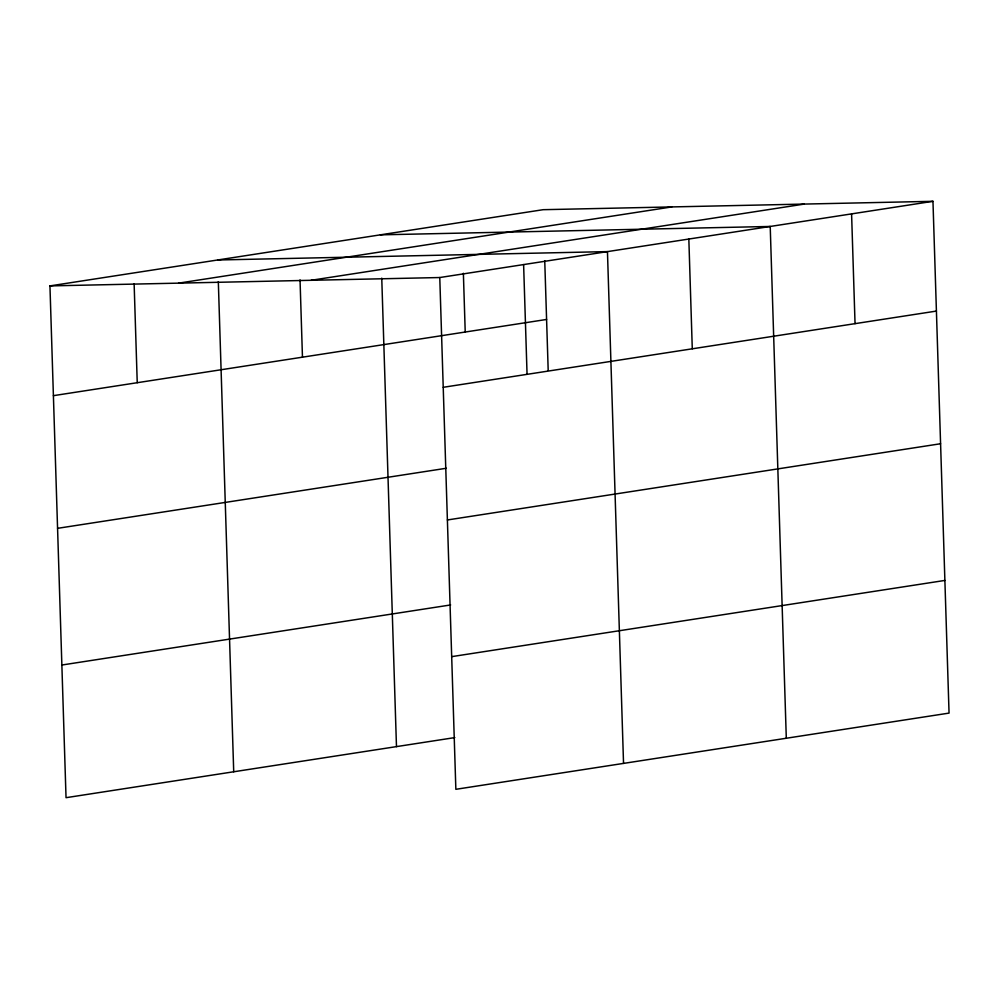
<?xml version="1.0" encoding="UTF-8"?>
<svg xmlns="http://www.w3.org/2000/svg" width="999" height="999" viewBox="0 0 999 999"><rect width="100%" height="100%" fill="white"/><g stroke="black" fill="none" stroke-linecap="round" stroke-linejoin="round"><path stroke-width="1.5" d="M454.82 737.599L66.034 797.689L49.95 285.901L543.144 209.69L932.966 201.311L949.05 713.099L455.856 789.31L439.772 277.535L932.966 201.311M178.596 283.142L671.79 206.918M311.126 280.294L804.32 204.071M53.397 395.666L546.59 319.455M443.219 387.3L936.413 311.076M57.567 528.334L446.353 468.256M447.39 519.967L940.583 443.743M61.863 665.022L450.649 604.944M451.685 656.643L944.879 580.431M380.394 234.84L770.217 226.461L786.3 738.249M217.632 259.99L607.454 251.611L623.538 763.398M49.95 285.901L439.772 277.535M851.585 213.886L855.044 323.651M688.835 239.036L692.282 348.801M544.742 260.702L548.189 370.354M523.613 264.573L527.06 374.338M463.374 273.276L465.222 332.03M381.755 278.122L396.478 746.628M300.037 279.882L302.46 357.18M218.319 281.631L233.716 771.777M134.128 283.766L137.238 382.717"/></g></svg>
